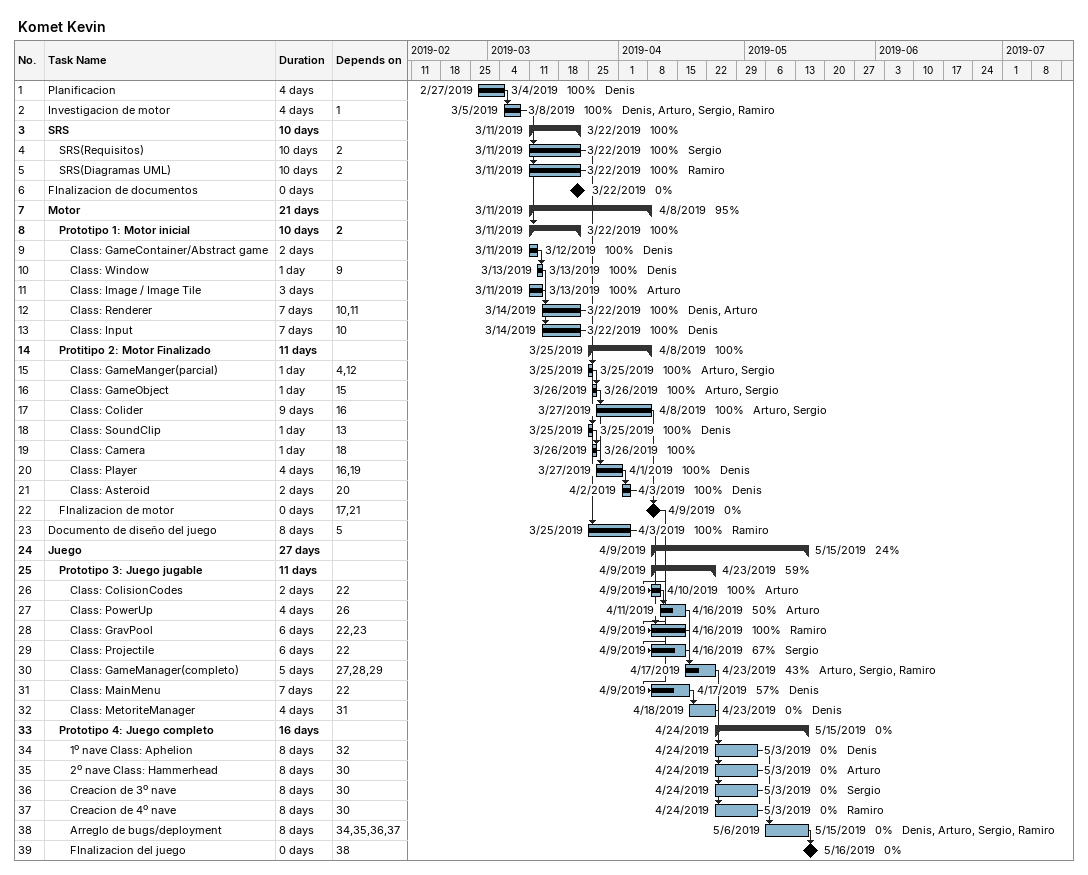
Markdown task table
Komet Kevin

| ID | Level | Task | Duration | Start | Finish | Predecessors | Resources | % complete |
|---|---|---|---|---|---|---|---|---|
| 1 | 1 | Planificacion | 4d | 2019-02-27 | 2019-03-04 |  | Denis | 100 |
| 2 | 1 | Investigacion de motor | 4d | 2019-03-05 | 2019-03-08 | 1 | Denis, Arturo, Sergio, Ramiro | 100 |
| 3 | 1 | **SRS** | 10d | 2019-03-11 | 2019-03-22 |  |  | 100 |
| 4 | 2 | SRS(Requisitos) | 10d | 2019-03-11 | 2019-03-22 | 2 | Sergio | 100 |
| 5 | 2 | SRS(Diagramas UML) | 10d | 2019-03-11 | 2019-03-22 | 2 | Ramiro | 100 |
| 6 | 1 | FInalizacion de documentos | 0d | 2019-03-22 | 2019-03-22 |  |  | 0 |
| 7 | 1 | **Motor** | 21d | 2019-03-11 | 2019-04-08 |  |  | 95 |
| 8 | 2 | **Prototipo 1: Motor inicial** | 10d | 2019-03-11 | 2019-03-22 | 2 |  | 100 |
| 9 | 3 | Class: GameContainer/Abstract game | 2d | 2019-03-11 | 2019-03-12 |  | Denis | 100 |
| 10 | 3 | Class: Window | 1d | 2019-03-13 | 2019-03-13 | 9 | Denis | 100 |
| 11 | 3 | Class: Image / Image Tile | 3d | 2019-03-11 | 2019-03-13 |  | Arturo | 100 |
| 12 | 3 | Class: Renderer | 7d | 2019-03-14 | 2019-03-22 | 10, 11 | Denis, Arturo | 100 |
| 13 | 3 | Class: Input | 7d | 2019-03-14 | 2019-03-22 | 10 | Denis | 100 |
| 14 | 2 | **Protitipo 2: Motor Finalizado** | 11d | 2019-03-25 | 2019-04-08 |  |  | 100 |
| 15 | 3 | Class: GameManger(parcial) | 1d | 2019-03-25 | 2019-03-25 | 4, 12 | Arturo, Sergio | 100 |
| 16 | 3 | Class: GameObject | 1d | 2019-03-26 | 2019-03-26 | 15 | Arturo, Sergio | 100 |
| 17 | 3 | Class: Colider | 9d | 2019-03-27 | 2019-04-08 | 16 | Arturo, Sergio | 100 |
| 18 | 3 | Class: SoundClip | 1d | 2019-03-25 | 2019-03-25 | 13 | Denis | 100 |
| 19 | 3 | Class: Camera | 1d | 2019-03-26 | 2019-03-26 | 18 |  | 100 |
| 20 | 3 | Class: Player | 4d | 2019-03-27 | 2019-04-01 | 16, 19 | Denis | 100 |
| 21 | 3 | Class: Asteroid | 2d | 2019-04-02 | 2019-04-03 | 20 | Denis | 100 |
| 22 | 2 | FInalizacion de motor | 0d | 2019-04-09 | 2019-04-09 | 17, 21 |  | 0 |
| 23 | 1 | Documento de diseño del juego | 8d | 2019-03-25 | 2019-04-03 | 5 | Ramiro | 100 |
| 24 | 1 | **Juego** | 27d | 2019-04-09 | 2019-05-15 |  |  | 24 |
| 25 | 2 | **Prototipo 3: Juego jugable** | 11d | 2019-04-09 | 2019-04-23 |  |  | 59 |
| 26 | 3 | Class: ColisionCodes | 2d | 2019-04-09 | 2019-04-10 | 22 | Arturo | 100 |
| 27 | 3 | Class: PowerUp | 4d | 2019-04-11 | 2019-04-16 | 26 | Arturo | 50 |
| 28 | 3 | Class: GravPool | 6d | 2019-04-09 | 2019-04-16 | 22, 23 | Ramiro | 100 |
| 29 | 3 | Class: Projectile | 6d | 2019-04-09 | 2019-04-16 | 22 | Sergio | 67 |
| 30 | 3 | Class: GameManager(completo) | 5d | 2019-04-17 | 2019-04-23 | 27, 28, 29 | Arturo, Sergio, Ramiro | 43 |
| 31 | 3 | Class: MainMenu | 7d | 2019-04-09 | 2019-04-17 | 22 | Denis | 57 |
| 32 | 3 | Class: MetoriteManager | 4d | 2019-04-18 | 2019-04-23 | 31 | Denis | 0 |
| 33 | 2 | **Prototipo 4: Juego completo** | 16d | 2019-04-24 | 2019-05-15 |  |  | 0 |
| 34 | 3 | 1º nave Class: Aphelion | 8d | 2019-04-24 | 2019-05-03 | 32 | Denis | 0 |
| 35 | 3 | 2º nave Class: Hammerhead | 8d | 2019-04-24 | 2019-05-03 | 30 | Arturo | 0 |
| 36 | 3 | Creacion de 3º nave | 8d | 2019-04-24 | 2019-05-03 | 30 | Sergio | 0 |
| 37 | 3 | Creacion de 4º nave | 8d | 2019-04-24 | 2019-05-03 | 30 | Ramiro | 0 |
| 38 | 3 | Arreglo de bugs/deployment | 8d | 2019-05-06 | 2019-05-15 | 34, 35, 36, 37 | Denis, Arturo, Sergio, Ramiro | 0 |
| 39 | 3 | FInalizacion del juego | 0d | 2019-05-16 | 2019-05-16 | 38 |  | 0 |
